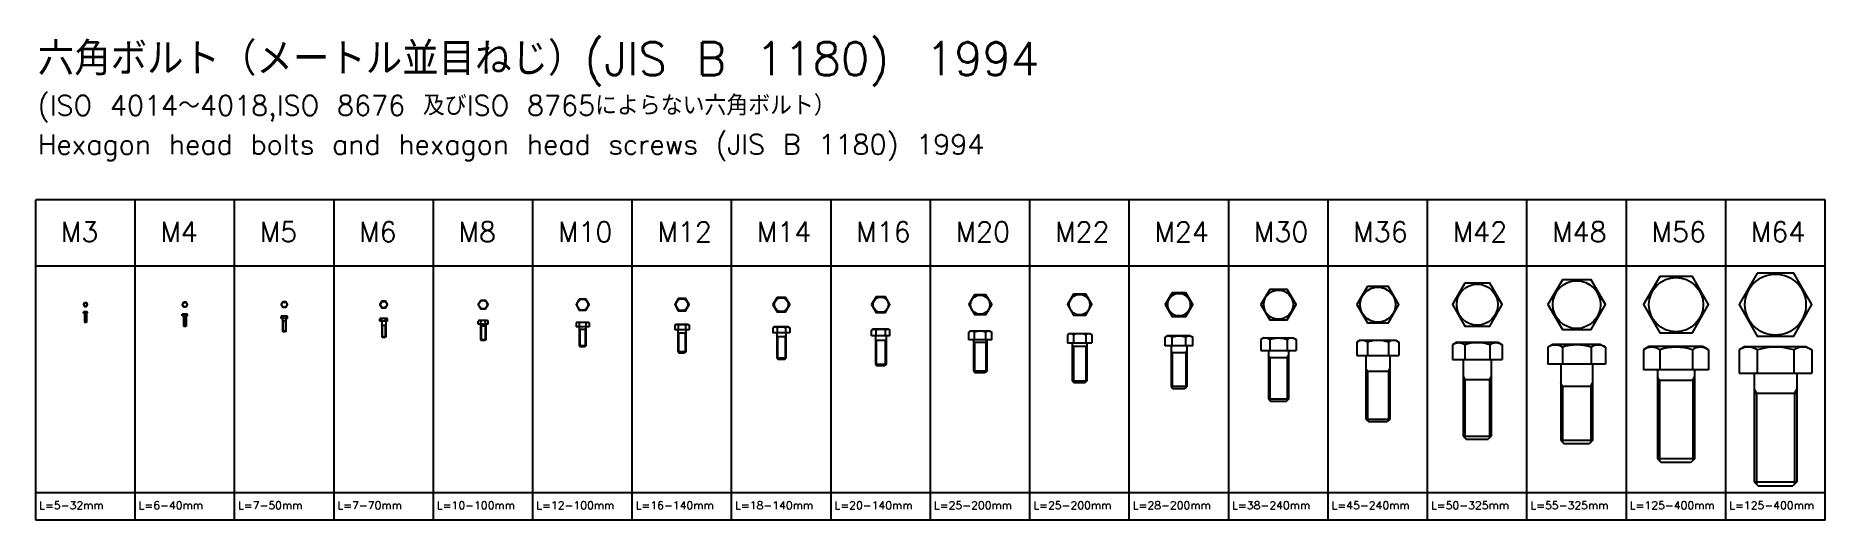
# Model space of a CAD drawing. Extents: x -344 to 2356, y 326 to 1057.
import ezdxf

# ---------------------------------------------------------------- set-up
doc = ezdxf.new("R2010")
doc.units = 0
doc.header["$MEASUREMENT"] = 0
for name, color, linetype in [('Layer1', 5, 'CONTINUOUS'), ('Layer3', 4, 'CONTINUOUS'), ('Layer4', 6, 'CONTINUOUS')]:
    doc.layers.add(name, color=color, linetype=linetype)
doc.styles.get("Standard").update_dxf_attribs({"font": 'txt', "bigfont": 'bigfont'})

msp = doc.modelspace()

# ---------------------------------------------------------------- linework, layer by layer
at = {"layer": 'Layer1'}
for p, q in [((2356.4, 809.5), (-343.6, 809.5)), ((-343.6, 326.3), (-343.6, 809.5)), ((-193.6, 326.3), (-193.6, 809.5)), ((-43.6, 326.3), (-43.6, 809.5)), ((106.4, 326.3), (106.4, 809.5)), ((256.4, 326.3), (256.4, 809.5)), ((406.4, 326.3), (406.4, 809.5)), ((556.4, 326.3), (556.4, 809.5)), ((706.4, 326.3), (706.4, 809.5)), ((856.4, 326.3), (856.4, 809.5)), ((1006.4, 326.3), (1006.4, 809.5)), ((1156.4, 326.3), (1156.4, 809.5)), ((1306.4, 326.3), (1306.4, 809.5)), ((1456.4, 326.3), (1456.4, 809.5)), ((1606.4, 326.3), (1606.4, 809.5)), ((1756.4, 326.3), (1756.4, 809.5)), ((1906.4, 326.3), (1906.4, 809.5)), ((2056.4, 326.3), (2056.4, 809.5)), ((2206.4, 326.3), (2206.4, 809.5)), ((2356.4, 326.3), (2356.4, 809.5)), ((2356.4, 709.5), (-343.6, 709.5)), ((2356.4, 367.6), (-343.6, 367.6)), ((2356.4, 326.3), (-343.6, 326.3))]:
    msp.add_line(p, q, dxfattribs=at)
at = {"layer": 'Layer3'}
for p, q in [((-271.7, 640.3), (-271.2, 640.6)), ((-271.7, 638.6), (-271.7, 640.3)), ((-265.4, 638.6), (-271.7, 638.6)), ((-265.9, 640.6), (-271.2, 640.6)), ((-270.2, 638.6), (-270.2, 640.3)), ((-270.1, 638.6), (-270.1, 625.2)), ((-269.8, 636.6), (-270.1, 637.1)), ((-270.1, 636.6), (-267.1, 636.6)), ((-270.1, 625.2), (-269.5, 624.6)), ((-267.1, 625.2), (-270.1, 625.2)), ((-269.8, 636.6), (-269.8, 624.9)), ((-267.7, 624.6), (-269.5, 624.6)), ((-267.1, 625.2), (-267.7, 624.6)), ((-267.4, 636.6), (-267.1, 637.1)), ((-267.4, 636.6), (-267.4, 624.9)), ((-267.1, 638.6), (-267.1, 625.2)), ((-267, 638.6), (-267, 640.3)), ((-265.4, 640.3), (-265.9, 640.6)), ((-265.4, 638.6), (-265.4, 640.3)), ((-122, 637.3), (-122.6, 637)), ((-122.6, 634.5), (-122.6, 637)), ((-114.5, 634.5), (-122.6, 634.5)), ((-115.2, 637.3), (-122, 637.3)), ((-120.6, 634.5), (-120.6, 637)), ((-120.6, 634.5), (-120.6, 619.3)), ((-120.2, 632.5), (-120.6, 633.2)), ((-116.6, 632.5), (-120.6, 632.5)), ((-120.2, 632.5), (-120.2, 618.9)), ((-117, 632.5), (-116.6, 633.2)), ((-117, 632.5), (-117, 618.9)), ((-116.6, 634.5), (-116.6, 619.3)), ((-116.5, 634.5), (-116.5, 637)), ((-115.2, 637.3), (-114.5, 637)), ((-114.5, 634.5), (-114.5, 637)), ((27.5, 634), (26.8, 633.6)), ((26.8, 630.5), (26.8, 633.6)), ((36.1, 630.5), (26.8, 630.5)), ((35.3, 634), (27.5, 634)), ((28.9, 630.5), (28.9, 611.4)), ((29.4, 626.5), (28.9, 627.4)), ((33.9, 626.5), (28.9, 626.5)), ((29.1, 630.5), (29.1, 633.6)), ((29.4, 626.5), (29.4, 610.9)), ((33.4, 626.5), (33.9, 627.4)), ((33.4, 626.5), (33.4, 610.9)), ((33.7, 630.5), (33.7, 633.6)), ((33.9, 630.5), (33.9, 611.4)), ((35.3, 634), (36.1, 633.6)), ((36.1, 630.5), (36.1, 633.6)), ((176.5, 630.8), (175.7, 630.3)), ((175.7, 626.8), (175.7, 630.3)), ((187.2, 626.8), (175.7, 626.8)), ((186.3, 630.8), (176.5, 630.8)), ((178.4, 626.8), (178.4, 602.8)), ((178.5, 626.8), (178.5, 630.3)), ((184.3, 626.8), (184.3, 630.3)), ((184.4, 626.8), (184.4, 602.8)), ((186.3, 630.8), (187.2, 630.3)), ((187.2, 626.8), (187.2, 630.3)), ((325.1, 627.5), (323.9, 626.8)), ((323.9, 622.2), (323.9, 626.8)), ((338.9, 622.2), (323.9, 622.2)), ((337.7, 627.5), (325.1, 627.5)), ((327.4, 622.2), (327.4, 598.4)), ((327.7, 622.2), (327.7, 626.8)), ((335.2, 622.2), (335.2, 626.8)), ((335.4, 622.2), (335.4, 598.4)), ((337.7, 627.5), (338.9, 626.8)), ((338.9, 622.2), (338.9, 626.8)), ((473.2, 624.8), (471.6, 623.9)), ((471.6, 623.9), (471.6, 617.8)), ((489.7, 624.8), (473.2, 624.8)), ((476.5, 623.9), (476.5, 617.8)), ((486.3, 623.9), (486.3, 617.8)), ((489.7, 624.8), (491.2, 623.9)), ((491.2, 623.9), (491.2, 617.8)), ((622.4, 621.4), (620.5, 620.3)), ((640.4, 621.4), (622.4, 621.4)), ((640.4, 621.4), (642.4, 620.3)), ((-120.6, 619.3), (-119.8, 618.5)), ((-116.6, 619.3), (-120.6, 619.3)), ((-117.4, 618.5), (-119.8, 618.5)), ((-116.6, 619.3), (-117.4, 618.5)), ((33.9, 611.4), (28.9, 611.4)), ((28.9, 611.4), (29.8, 610.5)), ((33, 610.5), (29.8, 610.5)), ((33.9, 611.4), (33, 610.5)), ((179, 619.8), (178.4, 620.8)), ((184.4, 619.8), (178.4, 619.8)), ((184.4, 602.8), (178.4, 602.8)), ((178.4, 602.8), (179.4, 601.8)), ((179, 619.8), (179, 602.2)), ((183.4, 601.8), (179.4, 601.8)), ((184.4, 602.8), (183.4, 601.8)), ((183.8, 619.8), (184.4, 620.8)), ((183.8, 619.8), (183.8, 602.2)), ((328.2, 619.2), (327.4, 620.5)), ((335.4, 619.2), (327.4, 619.2)), ((335.4, 598.4), (327.4, 598.4)), ((327.4, 598.4), (328.6, 597.2)), ((328.2, 619.2), (328.2, 597.6)), ((334.2, 597.2), (328.6, 597.2)), ((335.4, 598.4), (334.2, 597.2)), ((334.7, 619.2), (335.4, 620.5)), ((334.7, 619.2), (334.7, 597.6)), ((491.2, 617.8), (471.6, 617.8)), ((476.4, 617.8), (476.4, 589.3)), ((476.4, 615.4), (477.3, 613.8)), ((486.4, 613.8), (476.4, 613.8)), ((477.3, 613.8), (477.3, 588.4)), ((486.4, 615.4), (485.5, 613.8)), ((485.5, 613.8), (485.5, 588.4)), ((486.4, 617.8), (486.4, 589.3)), ((620.5, 620.3), (620.5, 613.4)), ((642.4, 613.4), (620.5, 613.4)), ((625.4, 613.4), (625.4, 580.4)), ((626.4, 608.4), (625.4, 610.2)), ((637.4, 608.4), (625.4, 608.4)), ((625.9, 620.3), (625.9, 613.4)), ((626.4, 608.4), (626.4, 579.4)), ((636.4, 608.4), (637.4, 610.2)), ((636.4, 608.4), (636.4, 579.4)), ((636.9, 620.3), (636.9, 613.4)), ((637.4, 613.4), (637.4, 580.4)), ((642.4, 620.3), (642.4, 613.4)), ((770.9, 617.9), (768.7, 616.6)), ((768.7, 616.6), (768.7, 608.9)), ((794.1, 608.9), (768.7, 608.9)), ((791.9, 617.9), (770.9, 617.9)), ((774.4, 608.9), (774.4, 570.9)), ((775.6, 602.9), (774.4, 605)), ((788.4, 602.9), (774.4, 602.9)), ((775.1, 616.6), (775.1, 608.9)), ((775.6, 602.9), (775.6, 569.7)), ((787.2, 602.9), (788.4, 605)), ((787.2, 602.9), (787.2, 569.7)), ((787.8, 616.6), (787.8, 608.9)), ((788.4, 608.9), (788.4, 570.9)), ((791.9, 617.9), (794.1, 616.6)), ((794.1, 616.6), (794.1, 608.9)), ((919.9, 614.4), (917.6, 613)), ((917.6, 604.4), (917.6, 613)), ((945.3, 604.4), (917.6, 604.4)), ((942.9, 614.4), (919.9, 614.4)), ((923.4, 604.4), (923.4, 561.4)), ((924.6, 597.4), (923.4, 599.5)), ((939.4, 597.4), (923.4, 597.4)), ((924.5, 604.4), (924.5, 613)), ((924.6, 597.4), (924.6, 560.2)), ((938.2, 597.4), (939.4, 599.5)), ((938.2, 597.4), (938.2, 560.2)), ((938.4, 604.4), (938.4, 613)), ((939.4, 604.4), (939.4, 561.4)), ((942.9, 614.4), (945.3, 613)), ((945.3, 604.4), (945.3, 613)), ((1066.9, 611.6), (1064.1, 610)), ((1064.1, 598.6), (1064.1, 610)), ((1098.8, 598.6), (1064.1, 598.6)), ((1095.9, 611.6), (1066.9, 611.6)), ((1071.4, 598.6), (1071.4, 551.1)), ((1072.9, 594.6), (1071.4, 597.2)), ((1091.4, 594.6), (1071.4, 594.6)), ((1072.8, 598.6), (1072.8, 610)), ((1072.9, 594.6), (1072.9, 549.6)), ((1089.9, 594.6), (1091.4, 597.2)), ((1089.9, 594.6), (1089.9, 549.6)), ((1090.1, 598.6), (1090.1, 610)), ((1091.4, 598.6), (1091.4, 551.1)), ((1095.9, 611.6), (1098.8, 610)), ((1098.8, 598.6), (1098.8, 610)), ((1215.9, 607.9), (1213, 606.1)), ((1213, 606.1), (1213, 593.9)), ((1215.9, 607.9), (1246.9, 607.9)), ((1217.6, 607.9), (1222.2, 607.9)), ((1222.2, 607.9), (1240.7, 607.9)), ((1222.2, 606.1), (1222.2, 593.9)), ((1240.7, 606.1), (1240.7, 593.9)), ((1246.9, 607.9), (1249.9, 606.1)), ((1249.9, 606.1), (1249.9, 593.9)), ((1364.4, 604.6), (1360.6, 602.4)), ((1360.6, 589.6), (1360.6, 602.4)), ((1398.4, 604.6), (1364.4, 604.6)), ((1371, 589.6), (1371, 602.4)), ((1391.8, 589.6), (1391.8, 602.4)), ((1398.4, 604.6), (1402.2, 602.4)), ((1402.2, 589.6), (1402.2, 602.4)), ((1509.4, 601.3), (1504.9, 598.7)), ((1504.9, 598.7), (1504.9, 582.3)), ((1509.4, 601.3), (1553.4, 601.3)), ((1518.2, 598.7), (1518.2, 582.3)), ((1544.7, 598.7), (1544.7, 582.3)), ((1553.4, 601.3), (1558, 598.7)), ((1558, 598.7), (1558, 582.3)), ((1654.9, 598), (1649.7, 595)), ((1649.7, 595), (1649.7, 575)), ((1654.9, 598), (1707.9, 598)), ((1665.6, 595), (1665.6, 575)), ((1697.3, 595), (1697.3, 575)), ((1707.9, 598), (1713.2, 595)), ((1713.2, 595), (1713.2, 575)), ((1800.4, 594.8), (1793.9, 591)), ((1800.4, 594.8), (1862.4, 594.8)), ((1862.4, 594.8), (1868.9, 591)), ((476.4, 589.3), (477.9, 587.8)), ((486.4, 589.3), (476.4, 589.3)), ((484.9, 587.8), (477.9, 587.8)), ((486.4, 589.3), (484.9, 587.8)), ((637.4, 580.4), (625.4, 580.4)), ((625.4, 580.4), (627.4, 578.4)), ((635.4, 578.4), (627.4, 578.4)), ((637.4, 580.4), (635.4, 578.4)), ((788.4, 570.9), (774.4, 570.9)), ((774.4, 570.9), (776.4, 568.9)), ((786.4, 568.9), (776.4, 568.9)), ((788.4, 570.9), (786.4, 568.9)), ((1213, 593.9), (1249.9, 593.9)), ((1220.4, 593.9), (1220.4, 536.4)), ((1222.1, 588.9), (1220.4, 590.5)), ((1220.4, 588.9), (1242.4, 588.9)), ((1222.1, 588.9), (1222.1, 534.7)), ((1240.8, 588.9), (1242.4, 590.5)), ((1240.8, 588.9), (1240.8, 534.7)), ((1242.4, 593.9), (1242.4, 536.4)), ((1402.2, 589.6), (1360.6, 589.6)), ((1369.4, 589.6), (1369.4, 527.9)), ((1371.1, 578.6), (1369.4, 581.4)), ((1393.4, 578.6), (1369.4, 578.6)), ((1371.1, 578.6), (1371.1, 526.2)), ((1391.8, 578.6), (1393.4, 581.4)), ((1391.8, 578.6), (1391.8, 526.2)), ((1393.4, 589.6), (1393.4, 527.9)), ((1504.9, 582.3), (1558, 582.3)), ((1516.4, 582.3), (1516.4, 508.8)), ((1518.3, 571.3), (1516.4, 574.6)), ((1546.4, 571.3), (1516.4, 571.3)), ((1518.3, 571.3), (1518.3, 506.9)), ((1544.5, 571.3), (1546.4, 574.6)), ((1544.5, 571.3), (1544.5, 506.9)), ((1546.4, 582.3), (1546.4, 508.8)), ((1649.7, 575), (1713.2, 575)), ((1663.4, 575), (1663.4, 479)), ((1699.4, 575), (1699.4, 479)), ((1793.9, 591), (1793.9, 568.8)), ((1793.9, 568.8), (1868.9, 568.8)), ((1810.4, 568.8), (1810.4, 453.3)), ((1812.7, 591), (1812.7, 568.8)), ((1850.2, 591), (1850.2, 568.8)), ((1852.4, 568.8), (1852.4, 453.3)), ((1868.9, 591), (1868.9, 568.8)), ((1945.4, 591.5), (1938.1, 587.3)), ((1938.1, 587.3), (1938.1, 561.5)), ((2017.4, 591.5), (1945.4, 591.5)), ((1959.8, 587.3), (1959.8, 561.5)), ((2003.1, 587.3), (2003.1, 561.5)), ((2017.4, 591.5), (2024.7, 587.3)), ((2024.7, 587.3), (2024.7, 561.5)), ((2090.4, 588.2), (2082.4, 583.5)), ((2082.4, 583.5), (2082.4, 553.2)), ((2172.4, 588.2), (2090.4, 588.2)), ((2106.9, 583.5), (2106.9, 553.2)), ((2156, 583.5), (2156, 553.2)), ((2172.4, 588.2), (2180.5, 583.5)), ((2180.5, 583.5), (2180.5, 553.2)), ((2235.4, 588.2), (2226.6, 583.1)), ((2226.6, 583.1), (2226.6, 548.2)), ((2235.4, 588.2), (2327.4, 588.2)), ((2254, 583.1), (2254, 548.2)), ((2308.9, 583.1), (2308.9, 548.2)), ((2327.4, 588.2), (2336.3, 583.1)), ((2336.3, 583.1), (2336.3, 548.2)), ((939.4, 561.4), (923.4, 561.4)), ((923.4, 561.4), (925.4, 559.4)), ((937.4, 559.4), (925.4, 559.4)), ((939.4, 561.4), (937.4, 559.4)), ((1091.4, 551.1), (1071.4, 551.1)), ((1071.4, 551.1), (1073.9, 548.6)), ((1088.9, 548.6), (1073.9, 548.6)), ((1091.4, 551.1), (1088.9, 548.6)), ((1665.6, 551), (1663.4, 554.8)), ((1663.4, 551), (1699.4, 551)), ((1665.6, 551), (1665.6, 476.9)), ((1697.3, 551), (1699.4, 554.8)), ((1697.3, 551), (1697.3, 476.9)), ((1810.4, 543.3), (1812.9, 538.8)), ((1852.4, 543.3), (1850, 538.8)), ((2024.7, 561.5), (1938.1, 561.5)), ((1957.4, 561.5), (1957.4, 446.5)), ((2005.4, 561.5), (2005.4, 446.5)), ((2180.5, 553.2), (2082.4, 553.2)), ((2103.4, 553.2), (2103.4, 418.7)), ((2106.4, 537.2), (2103.4, 542.7)), ((2156.5, 537.2), (2159.4, 542.7)), ((2159.4, 553.2), (2159.4, 418.7)), ((2226.6, 548.2), (2336.3, 548.2)), ((2249.4, 548.2), (2249.4, 384.2)), ((2313.4, 548.2), (2313.4, 384.2)), ((1220.4, 536.4), (1242.4, 536.4)), ((1220.4, 536.4), (1222.9, 533.9)), ((1222.9, 533.9), (1239.9, 533.9)), ((1242.4, 536.4), (1239.9, 533.9)), ((1393.4, 527.9), (1369.4, 527.9)), ((1369.4, 527.9), (1372.7, 524.6)), ((1390.1, 524.6), (1372.7, 524.6)), ((1393.4, 527.9), (1390.1, 524.6)), ((1810.4, 538.8), (1852.4, 538.8)), ((1812.9, 538.8), (1812.9, 450.8)), ((1850, 538.8), (1850, 450.8)), ((1960.1, 528.6), (1957.4, 533.6)), ((1957.4, 528.6), (2005.4, 528.6)), ((1960.1, 528.6), (1960.1, 443.8)), ((2002.7, 528.6), (2005.4, 533.6)), ((2002.7, 528.6), (2002.7, 443.8)), ((2159.4, 537.2), (2103.4, 537.2)), ((2106.4, 537.2), (2106.4, 415.7)), ((2156.5, 537.2), (2156.5, 415.7)), ((2249.4, 524.2), (2252.7, 518.2)), ((2249.4, 518.2), (2313.4, 518.2)), ((2252.7, 518.2), (2252.7, 381)), ((2313.4, 524.2), (2310.2, 518.2)), ((2310.2, 518.2), (2310.2, 381)), ((1546.4, 508.8), (1516.4, 508.8)), ((1516.4, 508.8), (1519.9, 505.3)), ((1542.9, 505.3), (1519.9, 505.3)), ((1546.4, 508.8), (1542.9, 505.3)), ((1663.4, 479), (1699.4, 479)), ((1663.4, 479), (1667.4, 475)), ((1667.4, 475), (1695.4, 475)), ((1699.4, 479), (1695.4, 475)), ((1810.4, 453.3), (1852.4, 453.3)), ((1810.4, 453.3), (1814.9, 448.8)), ((1814.9, 448.8), (1847.9, 448.8)), ((1852.4, 453.3), (1847.9, 448.8)), ((2005.4, 446.5), (1957.4, 446.5)), ((1957.4, 446.5), (1962.4, 441.5)), ((2000.4, 441.5), (1962.4, 441.5)), ((2005.4, 446.5), (2000.4, 441.5)), ((2159.4, 418.7), (2103.4, 418.7)), ((2103.4, 418.7), (2108.9, 413.2)), ((2153.9, 413.2), (2108.9, 413.2)), ((2159.4, 418.7), (2153.9, 413.2)), ((2249.4, 384.2), (2313.4, 384.2)), ((2249.4, 384.2), (2255.4, 378.2)), ((2255.4, 378.2), (2307.4, 378.2)), ((2313.4, 384.2), (2307.4, 378.2))]:
    msp.add_line(p, q, dxfattribs=at)
for points in [[(1665.6, 679), (1649.7, 651.5), (1665.6, 624), (1697.3, 624), (1713.2, 651.5), (1697.3, 679)], [(1812.7, 684), (1793.9, 651.5), (1812.7, 619), (1850.2, 619), (1869, 651.5), (1850.2, 684)], [(1959.8, 689), (1938.1, 651.5), (1959.8, 614), (2003.1, 614), (2024.7, 651.5), (2003.1, 689)], [(2106.9, 694), (2082.4, 651.5), (2106.9, 609), (2156, 609), (2180.5, 651.5), (2156, 694)], [(2254, 699), (2226.6, 651.5), (2254, 604), (2308.9, 604), (2336.3, 651.5), (2308.9, 699)], [(-270.2, 654.3), (-271.7, 651.5), (-270.2, 648.8), (-267, 648.8), (-265.4, 651.5), (-267, 654.3)], [(-120.6, 655), (-122.6, 651.5), (-120.6, 648), (-116.5, 648), (-114.5, 651.5), (-116.5, 655)], [(29.1, 655.5), (26.8, 651.5), (29.1, 647.5), (33.7, 647.5), (36.1, 651.5), (33.7, 655.5)], [(178.5, 656.5), (175.7, 651.5), (178.5, 646.5), (184.3, 646.5), (187.2, 651.5), (184.3, 656.5)], [(327.7, 658), (323.9, 651.5), (327.7, 645), (335.2, 645), (338.9, 651.5), (335.2, 658)], [(476.5, 660), (471.6, 651.5), (476.5, 643), (486.3, 643), (491.2, 651.5), (486.3, 660)], [(625.9, 661), (620.5, 651.5), (625.9, 642), (636.9, 642), (642.4, 651.5), (636.9, 661)], [(775.1, 662.5), (768.7, 651.5), (775.1, 640.5), (787.8, 640.5), (794.1, 651.5), (787.8, 662.5)], [(924.5, 663.5), (917.6, 651.5), (924.5, 639.5), (938.4, 639.5), (945.3, 651.5), (938.4, 663.5)], [(1072.8, 666.5), (1064.1, 651.5), (1072.8, 636.5), (1090.1, 636.5), (1098.8, 651.5), (1090.1, 666.5)], [(1222.2, 667.5), (1213, 651.5), (1222.2, 635.5), (1240.7, 635.5), (1249.9, 651.5), (1240.7, 667.5)], [(1371, 669.5), (1360.6, 651.5), (1371, 633.5), (1391.8, 633.5), (1402.2, 651.5), (1391.8, 669.5)], [(1518.2, 674.5), (1504.9, 651.5), (1518.2, 628.5), (1544.7, 628.5), (1558, 651.5), (1544.7, 674.5)]]:
    msp.add_lwpolyline(points, close=True, dxfattribs=at)
for centre, radius in [((1681.4, 651.5), 26.5), ((1831.4, 651.5), 31), ((1981.4, 651.5), 36), ((2131.4, 651.5), 41), ((2281.4, 651.5), 46), ((-268.6, 651.5), 2.65), ((-118.6, 651.5), 3.4), ((31.4, 651.5), 3.9), ((181.4, 651.5), 4.9), ((331.4, 651.5), 6.3), ((481.4, 651.5), 8.25), ((631.4, 651.5), 9), ((781.4, 651.5), 10.5), ((931.4, 651.5), 11.5), ((1081.4, 651.5), 14.5), ((1231.4, 651.5), 15.5), ((1381.4, 651.5), 17), ((1531.4, 651.5), 22)]:
    msp.add_circle(centre, radius, dxfattribs=at)
for centre, radius, start, end in [((-270.9, 639.1), 1.41, 55.6159, 124.3841), ((-268.6, 635.3), 5.25, 72.4121, 107.5879), ((-266.2, 639.1), 1.41, 55.6159, 124.3841), ((-121.6, 635.5), 1.79, 55.6159, 124.3841), ((-118.6, 630.6), 6.69, 72.4121, 107.5879), ((-115.5, 635.5), 1.79, 55.6159, 124.3841), ((28, 631.9), 2.04, 55.6159, 124.3841), ((31.4, 626.3), 7.64, 72.4121, 107.5879), ((34.9, 631.9), 2.04, 55.6159, 124.3841), ((177.1, 628.2), 2.56, 55.6159, 124.3841), ((181.4, 621.2), 9.55, 72.4121, 107.5879), ((185.8, 628.2), 2.56, 55.6159, 124.3841), ((325.8, 624.1), 3.32, 55.6159, 124.3841), ((331.4, 615), 12.4, 72.4121, 107.5879), ((337.1, 624.1), 3.32, 55.6159, 124.3841), ((474.1, 620.3), 4.34, 55.6158, 124.3842), ((481.4, 608.4), 16.2, 72.412, 107.588), ((488.8, 620.3), 4.34, 55.6158, 124.3842), ((623.2, 616.3), 4.86, 55.6158, 124.3842), ((631.4, 603), 18.2, 72.412, 107.588), ((639.7, 616.3), 4.86, 55.6158, 124.3842), ((771.9, 612), 5.62, 55.6158, 124.3842), ((781.4, 596.6), 21, 72.412, 107.588), ((791, 612), 5.62, 55.6158, 124.3842), ((921, 608), 6.13, 55.6159, 124.3841), ((931.4, 591.2), 22.9, 72.4121, 107.5879), ((941.8, 608), 6.13, 55.6159, 124.3841), ((1068.4, 603.7), 7.67, 55.6159, 124.3841), ((1081.4, 582.7), 28.7, 72.4121, 107.5879), ((1094.4, 603.7), 7.67, 55.6159, 124.3841), ((1217.6, 599.4), 8.18, 55.6158, 124.3842), ((1231.4, 577), 30.6, 72.412, 107.588), ((1245.3, 599.4), 8.18, 55.6158, 124.3842), ((1365.8, 594.8), 9.2, 55.6159, 124.3841), ((1381.4, 569.6), 34.4, 72.4121, 107.5879), ((1397, 594.8), 9.2, 55.6159, 124.3841), ((1511.5, 589), 11.8, 55.6698, 124.3302), ((1531.4, 556.7), 44, 72.4515, 107.5485), ((1551.3, 589), 11.8, 55.6698, 124.3302), ((1657.6, 583.4), 14.1, 55.6158, 124.3842), ((1681.4, 544.9), 52.5, 72.412, 107.588), ((1705.2, 583.4), 14.1, 55.6158, 124.3842), ((1803.3, 577.2), 16.6, 55.7467, 124.2533), ((1831.4, 531.5), 62.4, 72.5077, 107.4923), ((1859.6, 577.2), 16.6, 55.7467, 124.2533), ((1949, 571.4), 19.2, 55.6158, 124.3842), ((1981.4, 519), 71.7, 72.412, 107.588), ((2013.9, 571.4), 19.2, 55.6158, 124.3842), ((2094.6, 565.6), 21.7, 55.6158, 124.3842), ((2131.4, 506.1), 81.2, 72.412, 107.588), ((2168.2, 565.6), 21.7, 55.6158, 124.3842), ((2240.3, 563.1), 24.3, 55.6158, 124.3842), ((2281.4, 496.6), 90.8, 72.412, 107.588), ((2322.6, 563.1), 24.3, 55.6158, 124.3842)]:
    msp.add_arc(centre, radius, start, end, dxfattribs=at)

# ---------------------------------------------------------------- texts
at = {"layer": 'Layer4', "attachment_point": 1}
for s, insert, char_height, width in [('六角ボルト（メートル並目ねじ）{\\Ftxt.shx;(JIS B 1180)}\u30001994', (-340.7, 1047.5), 50, 1594.507), ('(ISO 4014～4018,ISO 8676 及びISO 8765によらない六角ボルト）\u3000', (-340.7, 967), 30, 2198.538), ('Hexagon head bolts and hexagon head screws (JIS B 1180) 1994', (-340.7, 908.3), 30, 2653.405), ('M3', (-305.7, 776.2), 30, 75.034), ('M4', (-155.7, 776.2), 30, 75.034), ('M5', (-5.7, 776.2), 30, 75.034), ('M6', (144.3, 776.2), 30, 75.034), ('M8', (294.3, 776.2), 30, 75.034), ('M10', (444.3, 776.2), 30, 75.034), ('M12', (594.3, 776.2), 30, 75.034), ('M14', (744.3, 776.2), 30, 75.034), ('M16', (894.3, 776.2), 30, 75.034), ('M20', (1044.3, 776.2), 30, 75.034), ('M22', (1194.3, 776.2), 30, 75.034), ('M24', (1344.3, 776.2), 30, 75.034), ('M30', (1494.3, 776.2), 30, 75.034), ('M36', (1644.3, 776.2), 30, 75.034), ('M42', (1794.3, 776.2), 30, 75.034), ('M48', (1944.3, 776.2), 30, 75.034), ('M56', (2094.3, 776.2), 30, 75.034), ('M64', (2244.3, 776.2), 30, 75.034), ('L=5-32mm', (-338.4, 354.8), 12, 2653.405), ('L=6-40mm', (-188.4, 354.8), 12, 2653.405), ('L=7-50mm', (-38.4, 354.8), 12, 2653.405), ('L=7-70mm', (111.6, 354.8), 12, 2653.405), ('L=10-100mm', (261.6, 354.8), 12, 2653.405), ('L=12-100mm', (411.6, 354.8), 12, 2653.405), ('L=16-140mm', (561.6, 354.8), 12, 2653.405), ('L=18-140mm', (711.6, 354.8), 12, 2653.405), ('L=20-140mm', (861.6, 354.8), 12, 2653.405), ('L=25-200mm', (1011.6, 354.8), 12, 2653.405), ('L=25-200mm', (1161.6, 354.8), 12, 2653.405), ('L=28-200mm', (1311.6, 354.8), 12, 2653.405), ('L=38-240mm', (1461.6, 354.8), 12, 2653.405), ('L=45-240mm', (1611.6, 354.8), 12, 2653.405), ('L=50-325mm', (1761.6, 354.8), 12, 2653.405), ('L=55-325mm', (1911.6, 354.8), 12, 2653.405), ('L=125-400mm', (2061.6, 354.8), 12, 2653.405), ('L=125-400mm', (2211.6, 354.8), 12, 2653.405)]:
    msp.add_mtext(s, dxfattribs=dict(at, insert=insert, char_height=char_height, width=width))

doc.saveas('drawing.dxf')
